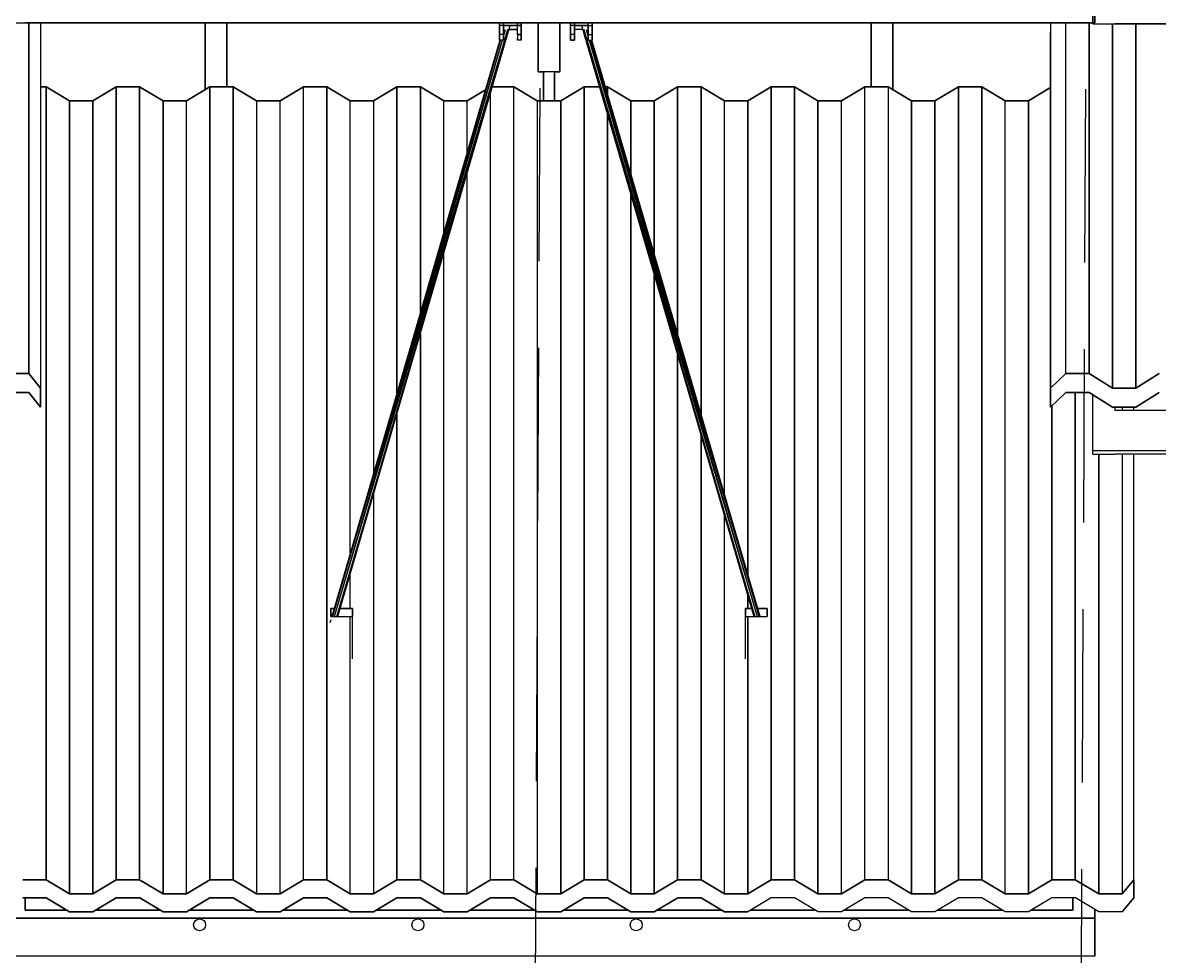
# Model space of a CAD drawing. Header units: millimetres. Extents: x -4997 to -4876, y -8737 to -8661.
# Drawn here: x -4942.055 to -4937.89, y -8704.888 to -8701.468 of the extents above; entities that cross this region are included whole.
import ezdxf

# ---------------------------------------------------------------- set-up
doc = ezdxf.new("R2010")
doc.units = ezdxf.units.MM
doc.header["$LTSCALE"] = 0.1
doc.linetypes.add('HIDDEN', pattern=[9.525, 6.35, -3.175])
for name, color, linetype in [('cobertura nova', 4, 'Continuous'), ('hachuras cobertura', 251, 'Continuous'), ('imagem', 7, 'Continuous'), ('layout cobertura', 251, 'Continuous'), ('visto', 9, 'Continuous')]:
    doc.layers.add(name, color=color, linetype=linetype)
picture_1 = doc.add_image_def('image1.jpg', size_in_pixel=(1920, 1080))

msp = doc.modelspace()

# ---------------------------------------------------------------- linework, layer by layer
at = {"layer": 'cobertura nova'}
for p, q in [((-4938.1262, -8701.3178), (-4938.1262, -8701.4678)), ((-4938.1262, -8701.4678), (-4938.1262, -8701.3178)), ((-4938.1328, -8701.4724), (-4938.1328, -8701.3224)), ((-4938.1328, -8701.3224), (-4938.1328, -8701.4724)), ((-4942.1262, -8701.4678), (-4942.0462, -8701.4678)), ((-4942.0462, -8701.4678), (-4938.2062, -8701.4679)), ((-4938.2062, -8701.4679), (-4942.0462, -8701.4678)), ((-4942.0462, -8701.4678), (-4938.2062, -8701.4678)), ((-4938.2062, -8701.4678), (-4942.0462, -8701.4678)), ((-4942.0327, -8701.4678), (-4942.0327, -8702.7531)), ((-4941.9892, -8701.4678), (-4940.3077, -8701.4678)), ((-4941.9892, -8701.4678), (-4940.3077, -8701.4678)), ((-4940.3077, -8701.4678), (-4941.9892, -8701.4678)), ((-4941.3862, -8701.4678), (-4941.9892, -8701.4678)), ((-4941.9892, -8701.4678), (-4941.9892, -8702.8069)), ((-4941.3862, -8701.7129), (-4941.3862, -8701.4678)), ((-4941.3862, -8701.4678), (-4941.3862, -8701.7129)), ((-4941.3062, -8701.4678), (-4941.3062, -8701.7027)), ((-4941.3062, -8701.7027), (-4941.3062, -8701.4678)), ((-4941.3062, -8701.7027), (-4941.3062, -8701.4678)), ((-4940.4799, -8701.4678), (-4941.3062, -8701.4678)), ((-4940.9039, -8703.6426), (-4940.268, -8701.478)), ((-4940.9, -8703.6426), (-4940.268, -8701.478)), ((-4940.3077, -8701.4779), (-4940.3077, -8701.4678)), ((-4940.3077, -8701.4678), (-4940.3077, -8701.4779)), ((-4940.3077, -8701.4678), (-4940.3077, -8701.4779)), ((-4940.2932, -8701.4779), (-4940.3077, -8701.4779)), ((-4940.3077, -8701.5112), (-4940.3077, -8701.4779)), ((-4940.3077, -8701.4779), (-4940.3077, -8701.5112)), ((-4940.2932, -8701.4779), (-4940.2932, -8701.4678)), ((-4940.2932, -8701.4678), (-4940.2932, -8701.4779)), ((-4940.2932, -8701.5112), (-4940.2932, -8701.4779)), ((-4940.2932, -8701.4779), (-4940.2932, -8701.5112)), ((-4940.2421, -8701.478), (-4940.2932, -8701.478)), ((-4940.2932, -8701.478), (-4940.2421, -8701.478)), ((-4940.2421, -8701.4779), (-4940.2421, -8701.4678)), ((-4940.2421, -8701.4678), (-4940.2421, -8701.4779)), ((-4940.2421, -8701.4678), (-4940.2421, -8701.4779)), ((-4940.2277, -8701.4779), (-4940.2421, -8701.4779)), ((-4940.2421, -8701.5112), (-4940.2421, -8701.4779)), ((-4940.2421, -8701.4779), (-4940.2277, -8701.4779)), ((-4940.2277, -8701.4678), (-4940.2277, -8701.4779)), ((-4940.2277, -8701.4779), (-4940.2277, -8701.4678)), ((-4940.2277, -8701.4678), (-4940.0477, -8701.4678)), ((-4940.2277, -8701.4678), (-4940.0477, -8701.4678)), ((-4940.0477, -8701.4678), (-4940.2277, -8701.4678)), ((-4940.2277, -8701.4779), (-4940.2277, -8701.4779)), ((-4940.2277, -8701.4779), (-4940.2277, -8701.5112)), ((-4940.2277, -8701.5112), (-4940.2277, -8701.4779)), ((-4940.1662, -8701.6478), (-4940.1662, -8701.4678)), ((-4940.1662, -8701.6478), (-4940.1662, -8701.4678)), ((-4940.1662, -8701.4678), (-4940.1662, -8701.6478)), ((-4940.0862, -8701.4678), (-4940.0862, -8701.6478)), ((-4940.0862, -8701.4678), (-4940.0862, -8701.6478)), ((-4940.0862, -8701.6478), (-4940.0862, -8701.4678)), ((-4940.0477, -8701.4678), (-4940.0477, -8701.4779)), ((-4940.0477, -8701.4779), (-4940.0477, -8701.4678)), ((-4940.0477, -8701.4779), (-4940.0477, -8701.5112)), ((-4940.0332, -8701.4779), (-4940.0477, -8701.4779)), ((-4940.0477, -8701.5112), (-4940.0477, -8701.4779)), ((-4940.0333, -8701.4779), (-4940.0333, -8701.4678)), ((-4940.0332, -8701.5112), (-4940.0333, -8701.4779)), ((-4940.0332, -8701.4678), (-4940.0332, -8701.4779)), ((-4940.0332, -8701.4779), (-4940.0332, -8701.5112)), ((-4939.9821, -8701.478), (-4940.0332, -8701.478)), ((-4940.0332, -8701.478), (-4939.9821, -8701.478)), ((-4940.0074, -8701.478), (-4939.3754, -8703.6426)), ((-4940.0073, -8701.478), (-4939.3715, -8703.6426)), ((-4939.9821, -8701.4779), (-4939.9821, -8701.4678)), ((-4939.9821, -8701.4678), (-4939.9821, -8701.4779)), ((-4939.9821, -8701.4779), (-4939.9677, -8701.4779)), ((-4939.9821, -8701.5112), (-4939.9821, -8701.4779)), ((-4939.9821, -8701.4779), (-4939.9821, -8701.5112)), ((-4939.9677, -8701.4678), (-4939.9677, -8701.503)), ((-4939.9677, -8701.4779), (-4939.9677, -8701.4678)), ((-4939.9677, -8701.4678), (-4939.9677, -8701.4779)), ((-4939.9677, -8701.4678), (-4938.288, -8701.4678)), ((-4939.9677, -8701.4678), (-4938.288, -8701.4679)), ((-4938.288, -8701.4679), (-4939.9677, -8701.4678)), ((-4939.9677, -8701.5112), (-4939.9677, -8701.4779)), ((-4939.9677, -8701.4779), (-4939.9677, -8701.5112)), ((-4938.9462, -8701.7028), (-4938.9462, -8701.4678)), ((-4938.9462, -8701.4678), (-4938.9462, -8701.7028)), ((-4938.8662, -8701.4678), (-4938.8662, -8701.7129)), ((-4938.8662, -8701.7129), (-4938.8662, -8701.4678)), ((-4938.8662, -8701.7129), (-4938.8662, -8701.4678)), ((-4938.288, -8701.4678), (-4938.2881, -8701.5032)), ((-4938.288, -8701.4678), (-4938.288, -8702.8069)), ((-4938.1262, -8701.4678), (-4938.2062, -8701.4678)), ((-4938.2062, -8701.4679), (-4938.1262, -8701.4679)), ((-4938.1328, -8701.4679), (-4938.2062, -8701.4679)), ((-4938.1328, -8701.4724), (-4938.1328, -8701.4678)), ((-4938.1328, -8701.4678), (-4938.1328, -8701.4724)), ((-4938.1328, -8701.4678), (-4938.1328, -8701.4724)), ((-4938.1328, -8701.4724), (-4938.1328, -8701.4678)), ((-4938.1328, -8701.4724), (-4938.0528, -8701.4724)), ((-4938.0528, -8701.4724), (-4934.2128, -8701.4725)), ((-4934.2128, -8701.4725), (-4938.0528, -8701.4724)), ((-4938.0528, -8701.4724), (-4934.2128, -8701.4725)), ((-4934.2128, -8701.4725), (-4938.0528, -8701.4724)), ((-4940.912, -8703.6426), (-4940.277, -8701.4925)), ((-4940.2768, -8701.4925), (-4940.9039, -8703.6426)), ((-4940.2932, -8701.5112), (-4940.3077, -8701.5112)), ((-4940.3077, -8701.5112), (-4940.3077, -8701.5313)), ((-4940.3077, -8701.5313), (-4940.3077, -8701.5112)), ((-4940.2932, -8701.5197), (-4940.2853, -8701.4925)), ((-4940.2932, -8701.5187), (-4940.2855, -8701.4925)), ((-4940.2928, -8701.4925), (-4940.2932, -8701.4941)), ((-4940.2927, -8701.4925), (-4940.2932, -8701.4943)), ((-4940.2932, -8701.5313), (-4940.2932, -8701.5112)), ((-4940.2932, -8701.5112), (-4940.2932, -8701.5313)), ((-4940.2932, -8701.5245), (-4940.2932, -8701.5313)), ((-4940.2722, -8701.4925), (-4940.2421, -8701.4925)), ((-4940.2421, -8701.4925), (-4940.2722, -8701.4925)), ((-4940.2277, -8701.5112), (-4940.2421, -8701.5112)), ((-4940.2421, -8701.5112), (-4940.2421, -8701.5313)), ((-4940.2421, -8701.5112), (-4940.2277, -8701.5112)), ((-4940.2421, -8701.5313), (-4940.2421, -8701.5245)), ((-4940.2277, -8701.5112), (-4940.2277, -8701.5313)), ((-4940.2277, -8701.5313), (-4940.2277, -8701.5112)), ((-4940.2277, -8701.5245), (-4940.2277, -8701.5313)), ((-4940.0477, -8701.5112), (-4940.0477, -8701.5313)), ((-4940.0332, -8701.5112), (-4940.0477, -8701.5112)), ((-4940.0477, -8701.5313), (-4940.0477, -8701.5112)), ((-4940.0032, -8701.4925), (-4940.0332, -8701.4925)), ((-4940.0332, -8701.5313), (-4940.0332, -8701.5112)), ((-4940.0332, -8701.5112), (-4940.0332, -8701.5313)), ((-4940.0332, -8701.5245), (-4940.0332, -8701.5112)), ((-4940.0332, -8701.5245), (-4940.0332, -8701.5245)), ((-4940.0332, -8701.5313), (-4940.0332, -8701.5245)), ((-4939.3715, -8703.6426), (-4939.9985, -8701.4925)), ((-4939.9983, -8701.4925), (-4939.3633, -8703.6426)), ((-4939.99, -8701.4925), (-4939.9821, -8701.5197)), ((-4939.9898, -8701.4925), (-4939.9821, -8701.5187)), ((-4939.9821, -8701.4941), (-4939.9826, -8701.4925)), ((-4939.9821, -8701.4943), (-4939.9826, -8701.4925)), ((-4939.9821, -8701.5112), (-4939.9677, -8701.5112)), ((-4939.9821, -8701.5313), (-4939.9821, -8701.5112)), ((-4939.9821, -8701.5112), (-4939.9821, -8701.5313)), ((-4939.9677, -8701.503), (-4939.9677, -8701.5245)), ((-4939.9677, -8701.5313), (-4939.9677, -8701.5112)), ((-4939.9677, -8701.5112), (-4939.9677, -8701.5313)), ((-4939.9677, -8701.5245), (-4939.9677, -8701.5313)), ((-4938.2881, -8701.5032), (-4938.2881, -8702.8759)), ((-4938.2881, -8702.8753), (-4938.2881, -8701.5032)), ((-4940.306, -8701.5313), (-4940.9225, -8703.6426)), ((-4940.3041, -8701.5313), (-4940.9225, -8703.6426)), ((-4940.9198, -8703.6426), (-4940.297, -8701.5313)), ((-4940.304, -8701.5313), (-4940.9198, -8703.6426)), ((-4940.9121, -8703.6426), (-4940.2966, -8701.5313)), ((-4940.2932, -8701.5313), (-4940.3077, -8701.5313)), ((-4940.2277, -8701.5313), (-4940.2421, -8701.5313)), ((-4940.0332, -8701.5313), (-4940.0477, -8701.5313)), ((-4940.0477, -8701.5313), (-4940.0477, -8701.5313)), ((-4940.0477, -8701.5313), (-4940.0332, -8701.5313)), ((-4940.0332, -8701.5313), (-4940.0332, -8701.5313)), ((-4939.9821, -8701.5313), (-4939.9677, -8701.5313)), ((-4939.9787, -8701.5313), (-4939.3633, -8703.6426)), ((-4939.9784, -8701.5313), (-4939.3556, -8703.6426)), ((-4939.3556, -8703.6426), (-4939.9713, -8701.5313)), ((-4939.3529, -8703.6426), (-4939.9712, -8701.5313)), ((-4939.3529, -8703.6426), (-4939.9694, -8701.5313)), ((-4940.0862, -8701.6478), (-4940.1662, -8701.6478)), ((-4940.1662, -8701.6478), (-4940.1459, -8701.6478)), ((-4940.1459, -8701.7537), (-4940.1459, -8701.6478)), ((-4940.1459, -8701.6478), (-4940.1459, -8701.7537)), ((-4940.1459, -8701.6478), (-4940.1459, -8701.7537)), ((-4940.1064, -8701.6478), (-4940.1064, -8701.7537)), ((-4940.1064, -8701.6478), (-4940.0862, -8701.6478)), ((-4940.1064, -8701.7537), (-4940.1064, -8701.6478)), ((-4941.9892, -8701.7027), (-4941.969, -8701.7027)), ((-4941.969, -8701.7027), (-4941.9892, -8701.7027)), ((-4941.969, -8701.7027), (-4941.969, -8701.7027)), ((-4941.969, -8701.7027), (-4941.8833, -8701.7537)), ((-4941.8833, -8701.7537), (-4941.969, -8701.7027)), ((-4941.7976, -8701.7537), (-4941.7119, -8701.7027)), ((-4941.7119, -8701.7027), (-4941.7976, -8701.7537)), ((-4941.7119, -8701.7027), (-4941.7119, -8701.7027)), ((-4941.7119, -8701.7027), (-4941.6262, -8701.7027)), ((-4941.6262, -8701.7027), (-4941.7119, -8701.7027)), ((-4941.6262, -8701.7027), (-4941.6262, -8701.7027)), ((-4941.6262, -8701.7027), (-4941.5405, -8701.7537)), ((-4941.5405, -8701.7537), (-4941.6262, -8701.7027)), ((-4941.4548, -8701.7537), (-4941.369, -8701.7027)), ((-4941.369, -8701.7027), (-4941.4548, -8701.7537)), ((-4941.369, -8701.7027), (-4941.369, -8701.7027)), ((-4941.369, -8701.7027), (-4941.2833, -8701.7027)), ((-4941.2833, -8701.7027), (-4941.369, -8701.7027)), ((-4941.2833, -8701.7027), (-4941.2833, -8701.7027)), ((-4941.2833, -8701.7027), (-4941.1976, -8701.7537)), ((-4941.1976, -8701.7537), (-4941.2833, -8701.7027)), ((-4941.1119, -8701.7537), (-4941.0262, -8701.7027)), ((-4941.0262, -8701.7027), (-4941.1119, -8701.7537)), ((-4941.0262, -8701.7027), (-4940.9405, -8701.7027)), ((-4940.9405, -8701.7027), (-4941.0262, -8701.7027)), ((-4940.9405, -8701.7027), (-4940.9405, -8701.7027)), ((-4940.9405, -8701.7027), (-4940.8548, -8701.7537)), ((-4940.8548, -8701.7537), (-4940.9405, -8701.7027)), ((-4940.769, -8701.7537), (-4940.6833, -8701.7027)), ((-4940.6833, -8701.7027), (-4940.769, -8701.7537)), ((-4940.6833, -8701.7027), (-4940.6833, -8701.7027)), ((-4940.6833, -8701.7027), (-4940.5976, -8701.7027)), ((-4940.5976, -8701.7027), (-4940.6833, -8701.7027)), ((-4940.5976, -8701.7027), (-4940.5976, -8701.7027)), ((-4940.5976, -8701.7027), (-4940.5119, -8701.7537)), ((-4940.5119, -8701.7537), (-4940.5976, -8701.7027)), ((-4940.4262, -8701.7537), (-4940.3593, -8701.714)), ((-4940.3593, -8701.714), (-4940.4262, -8701.7537)), ((-4940.3336, -8701.7027), (-4940.2548, -8701.7027)), ((-4940.2548, -8701.7028), (-4940.3336, -8701.7028)), ((-4940.2548, -8701.7027), (-4940.169, -8701.7537)), ((-4940.169, -8701.7537), (-4940.2548, -8701.7028)), ((-4940.0833, -8701.7537), (-4939.9976, -8701.7027)), ((-4939.9976, -8701.7028), (-4940.0833, -8701.7537)), ((-4939.9976, -8701.7027), (-4939.9976, -8701.7028)), ((-4939.9976, -8701.7027), (-4939.9418, -8701.7027)), ((-4939.9418, -8701.7028), (-4939.9976, -8701.7028)), ((-4939.9193, -8701.7027), (-4939.9119, -8701.7027)), ((-4939.9119, -8701.7028), (-4939.9193, -8701.7028)), ((-4939.9119, -8701.7028), (-4939.9119, -8701.7027)), ((-4939.9119, -8701.7027), (-4939.8262, -8701.7537)), ((-4939.9119, -8701.728), (-4939.9119, -8701.7028)), ((-4939.9119, -8701.7028), (-4939.9119, -8701.728)), ((-4939.8262, -8701.7537), (-4939.9119, -8701.7028)), ((-4939.7405, -8701.7537), (-4939.6548, -8701.7027)), ((-4939.6548, -8701.7028), (-4939.7405, -8701.7537)), ((-4939.6548, -8701.7027), (-4939.6548, -8701.7028)), ((-4939.6548, -8701.7027), (-4939.569, -8701.7027)), ((-4939.569, -8701.7028), (-4939.6548, -8701.7028)), ((-4939.569, -8701.7027), (-4939.569, -8701.7028)), ((-4939.569, -8701.7027), (-4939.4833, -8701.7537)), ((-4939.4833, -8701.7537), (-4939.569, -8701.7028)), ((-4939.3976, -8701.7537), (-4939.3119, -8701.7028)), ((-4939.3119, -8701.7028), (-4939.3976, -8701.7537)), ((-4939.3119, -8701.7028), (-4939.3119, -8701.7028)), ((-4939.3119, -8701.7028), (-4939.2262, -8701.7028)), ((-4939.2262, -8701.7028), (-4939.3119, -8701.7028)), ((-4939.2262, -8701.7028), (-4939.2262, -8701.7028)), ((-4939.2262, -8701.7028), (-4939.1405, -8701.7537)), ((-4939.1405, -8701.7537), (-4939.2262, -8701.7028)), ((-4939.0548, -8701.7537), (-4938.969, -8701.7028)), ((-4938.969, -8701.7028), (-4939.0548, -8701.7537)), ((-4938.969, -8701.7028), (-4938.8833, -8701.7028)), ((-4938.8833, -8701.7028), (-4938.969, -8701.7028)), ((-4938.8833, -8701.7028), (-4938.7976, -8701.7537)), ((-4938.7976, -8701.7537), (-4938.8833, -8701.7028)), ((-4938.7119, -8701.7537), (-4938.6262, -8701.7028)), ((-4938.6262, -8701.7028), (-4938.7119, -8701.7537)), ((-4938.6262, -8701.7028), (-4938.6262, -8701.7028)), ((-4938.6262, -8701.7028), (-4938.5405, -8701.7028)), ((-4938.5405, -8701.7028), (-4938.6262, -8701.7028)), ((-4938.5405, -8701.7028), (-4938.5405, -8701.7028)), ((-4938.5405, -8701.7028), (-4938.4548, -8701.7537)), ((-4938.4548, -8701.7537), (-4938.5405, -8701.7028)), ((-4938.2881, -8701.7056), (-4938.369, -8701.7537)), ((-4938.369, -8701.7537), (-4938.2881, -8701.7056)), ((-4941.8833, -8701.7537), (-4941.8833, -8701.7537)), ((-4941.8833, -8701.7537), (-4941.7976, -8701.7537)), ((-4941.7976, -8701.7537), (-4941.8833, -8701.7537)), ((-4941.7976, -8701.7537), (-4941.7976, -8701.7537)), ((-4941.5405, -8701.7537), (-4941.5405, -8701.7537)), ((-4941.5405, -8701.7537), (-4941.4548, -8701.7537)), ((-4941.4548, -8701.7537), (-4941.5405, -8701.7537)), ((-4941.1976, -8701.7537), (-4941.1976, -8701.7537)), ((-4941.1976, -8701.7537), (-4941.1119, -8701.7537)), ((-4941.1119, -8701.7537), (-4941.1976, -8701.7537)), ((-4940.8548, -8701.7537), (-4940.769, -8701.7537)), ((-4940.769, -8701.7537), (-4940.8548, -8701.7537)), ((-4940.5119, -8701.7537), (-4940.5119, -8701.7537)), ((-4940.5119, -8701.7537), (-4940.4262, -8701.7537)), ((-4940.4262, -8701.7537), (-4940.5119, -8701.7537)), ((-4940.169, -8701.7537), (-4940.0833, -8701.7537)), ((-4940.0833, -8701.7537), (-4940.169, -8701.7537)), ((-4940.0833, -8701.7537), (-4940.0833, -8701.7537)), ((-4939.8262, -8701.7537), (-4939.8262, -8701.7537)), ((-4939.8262, -8701.7537), (-4939.7405, -8701.7537)), ((-4939.7405, -8701.7537), (-4939.8262, -8701.7537)), ((-4939.7405, -8701.7537), (-4939.7405, -8701.7537)), ((-4939.4833, -8701.7537), (-4939.3976, -8701.7537)), ((-4939.3976, -8701.7537), (-4939.4833, -8701.7537)), ((-4939.3976, -8701.7537), (-4939.3976, -8701.7537)), ((-4939.1405, -8701.7537), (-4939.1405, -8701.7537)), ((-4939.1405, -8701.7537), (-4939.0548, -8701.7537)), ((-4939.0548, -8701.7537), (-4939.1405, -8701.7537)), ((-4938.7976, -8701.7537), (-4938.7976, -8701.7537)), ((-4938.7976, -8701.7537), (-4938.7119, -8701.7537)), ((-4938.7119, -8701.7537), (-4938.7976, -8701.7537)), ((-4938.7119, -8701.7537), (-4938.7119, -8701.7537)), ((-4938.4548, -8701.7537), (-4938.369, -8701.7537)), ((-4938.369, -8701.7537), (-4938.4548, -8701.7537)), ((-4942.1184, -8702.7531), (-4942.0327, -8702.7531)), ((-4942.0327, -8702.7531), (-4942.1184, -8702.7531)), ((-4942.0328, -8702.7531), (-4942.0328, -8702.7531)), ((-4942.0327, -8702.7531), (-4941.9892, -8702.8069)), ((-4941.9892, -8702.8069), (-4942.0327, -8702.7531)), ((-4938.288, -8702.8069), (-4938.2327, -8702.7531)), ((-4938.2327, -8702.7531), (-4938.147, -8702.7531)), ((-4938.147, -8702.7531), (-4938.2327, -8702.7531)), ((-4938.1471, -8702.7531), (-4938.1471, -8702.7531)), ((-4938.1471, -8702.7531), (-4938.1471, -8702.7531)), ((-4938.147, -8702.7531), (-4938.0613, -8702.8069)), ((-4938.0613, -8702.8069), (-4938.147, -8702.7531)), ((-4937.9755, -8702.8069), (-4937.8898, -8702.7531)), ((-4937.8898, -8702.7531), (-4937.9755, -8702.8069)), ((-4941.9893, -8702.8068), (-4941.9893, -8702.8068)), ((-4941.9892, -8702.8069), (-4941.9893, -8702.8759)), ((-4941.9893, -8702.8759), (-4941.9892, -8702.8069)), ((-4938.2881, -8702.8759), (-4938.288, -8702.8069)), ((-4938.288, -8702.8069), (-4938.2881, -8702.8759)), ((-4938.0613, -8702.8069), (-4937.9755, -8702.8069)), ((-4937.9755, -8702.8069), (-4938.0613, -8702.8069)), ((-4937.9757, -8702.8069), (-4937.9757, -8702.8069)), ((-4937.9757, -8702.8069), (-4937.9757, -8702.8069)), ((-4942.0328, -8702.8221), (-4942.1185, -8702.8221)), ((-4942.1185, -8702.8221), (-4942.0328, -8702.8221)), ((-4941.9893, -8702.8759), (-4942.0328, -8702.8221)), ((-4942.0328, -8702.8221), (-4941.9893, -8702.8759)), ((-4938.2328, -8702.8221), (-4938.2881, -8702.8759)), ((-4938.1471, -8702.8221), (-4938.2328, -8702.8221)), ((-4938.2328, -8702.8221), (-4938.1471, -8702.8221)), ((-4938.0614, -8702.8759), (-4938.1471, -8702.8221)), ((-4938.1471, -8702.8221), (-4938.0614, -8702.8759)), ((-4938.1328, -8703.0347), (-4938.1328, -8702.831)), ((-4937.8899, -8702.8221), (-4937.9757, -8702.8759)), ((-4937.9757, -8702.8759), (-4937.8899, -8702.8221)), ((-4938.2881, -8702.8759), (-4938.2881, -8702.8759)), ((-4937.9757, -8702.8759), (-4938.0614, -8702.8759)), ((-4938.0614, -8702.8759), (-4937.9757, -8702.8759)), ((-4938.0614, -8702.8759), (-4938.0614, -8702.8759)), ((-4938.0528, -8702.8759), (-4938.0528, -8702.8869)), ((-4938.0528, -8702.8869), (-4934.2128, -8702.8869)), ((-4938.0262, -8702.8759), (-4938.0262, -8702.8869)), ((-4937.9827, -8702.8869), (-4937.9827, -8702.8759)), ((-4937.9826, -8702.8869), (-4937.9826, -8702.8759)), ((-4938.1328, -8703.0483), (-4938.1328, -8703.0347)), ((-4938.1328, -8703.0347), (-4938.0528, -8703.0347)), ((-4938.1328, -8703.0483), (-4938.0528, -8703.0483)), ((-4938.0528, -8703.0347), (-4934.2128, -8703.0348)), ((-4934.2128, -8703.0484), (-4938.0528, -8703.0483)), ((-4937.9827, -8704.6085), (-4937.9827, -8703.0483)), ((-4937.9826, -8704.6738), (-4937.9826, -8703.0483)), ((-4940.8548, -8703.6138), (-4940.8548, -8703.4876)), ((-4939.3976, -8703.6138), (-4939.3976, -8703.5664)), ((-4939.3976, -8703.5664), (-4939.3976, -8703.6138)), ((-4940.9262, -8703.6426), (-4940.9262, -8703.6138)), ((-4940.9262, -8703.6138), (-4940.9141, -8703.6138)), ((-4940.9141, -8703.6138), (-4940.9262, -8703.6138)), ((-4940.9262, -8703.6138), (-4940.9262, -8703.6426)), ((-4940.9262, -8703.6426), (-4940.8462, -8703.6426)), ((-4940.8916, -8703.6138), (-4940.8462, -8703.6138)), ((-4940.8462, -8703.6138), (-4940.8916, -8703.6138)), ((-4940.8462, -8703.6426), (-4940.8462, -8703.6138)), ((-4940.8462, -8703.6138), (-4940.8462, -8703.6426)), ((-4940.8462, -8703.7986), (-4940.8462, -8703.6426)), ((-4939.4062, -8703.6426), (-4939.4062, -8703.6138)), ((-4939.4062, -8703.6138), (-4939.3838, -8703.6138)), ((-4939.3838, -8703.6138), (-4939.4062, -8703.6138)), ((-4939.4062, -8703.7699), (-4939.4062, -8703.6138)), ((-4939.4062, -8703.6138), (-4939.4062, -8703.6426)), ((-4939.4062, -8703.7986), (-4939.4062, -8703.6426)), ((-4939.4062, -8703.6426), (-4939.3262, -8703.6426)), ((-4939.3613, -8703.6138), (-4939.3262, -8703.6138)), ((-4939.3262, -8703.6138), (-4939.3613, -8703.6138)), ((-4939.3262, -8703.6138), (-4939.3262, -8703.6426)), ((-4939.3262, -8703.6138), (-4939.3262, -8703.6138)), ((-4939.3262, -8703.6426), (-4939.3262, -8703.6138)), ((-4940.9262, -8703.6552), (-4940.9293, -8703.6659)), ((-4940.9262, -8703.6552), (-4940.9293, -8703.6659)), ((-4941.9691, -8704.6084), (-4942.0548, -8704.6084)), ((-4942.0548, -8704.6084), (-4941.9691, -8704.6084)), ((-4942.0547, -8704.6084), (-4942.0547, -8704.6084)), ((-4941.8833, -8704.6594), (-4941.9691, -8704.6084)), ((-4941.9691, -8704.6084), (-4941.8833, -8704.6594)), ((-4941.9689, -8704.6085), (-4941.9689, -8704.6085)), ((-4941.9689, -8704.6085), (-4941.9689, -8704.6085)), ((-4941.7119, -8704.6084), (-4941.7976, -8704.6594)), ((-4941.7976, -8704.6594), (-4941.7119, -8704.6084)), ((-4941.6262, -8704.6084), (-4941.7119, -8704.6084)), ((-4941.7119, -8704.6084), (-4941.6262, -8704.6084)), ((-4941.7118, -8704.6084), (-4941.7118, -8704.6084)), ((-4941.7118, -8704.6084), (-4941.7118, -8704.6084)), ((-4941.5405, -8704.6594), (-4941.6262, -8704.6084)), ((-4941.6262, -8704.6084), (-4941.5405, -8704.6594)), ((-4941.6261, -8704.6085), (-4941.6261, -8704.6085)), ((-4941.6261, -8704.6085), (-4941.6261, -8704.6085)), ((-4941.3691, -8704.6084), (-4941.4548, -8704.6594)), ((-4941.4548, -8704.6594), (-4941.3691, -8704.6084)), ((-4941.2833, -8704.6084), (-4941.3691, -8704.6084)), ((-4941.3691, -8704.6084), (-4941.2833, -8704.6084)), ((-4941.3689, -8704.6084), (-4941.3689, -8704.6084)), ((-4941.3689, -8704.6084), (-4941.3689, -8704.6084)), ((-4941.1976, -8704.6594), (-4941.2833, -8704.6084)), ((-4941.2833, -8704.6084), (-4941.1976, -8704.6594)), ((-4941.2832, -8704.6085), (-4941.2832, -8704.6085)), ((-4941.0262, -8704.6084), (-4941.1119, -8704.6594)), ((-4941.1119, -8704.6594), (-4941.0262, -8704.6084)), ((-4940.9405, -8704.6084), (-4941.0262, -8704.6084)), ((-4941.0262, -8704.6084), (-4940.9405, -8704.6084)), ((-4941.0261, -8704.6084), (-4941.0261, -8704.6084)), ((-4941.0261, -8704.6084), (-4941.0261, -8704.6084)), ((-4940.8548, -8704.6594), (-4940.9405, -8704.6084)), ((-4940.9405, -8704.6084), (-4940.8548, -8704.6594)), ((-4940.9404, -8704.6085), (-4940.9404, -8704.6085)), ((-4940.9404, -8704.6085), (-4940.9404, -8704.6085)), ((-4940.6833, -8704.6084), (-4940.7691, -8704.6594)), ((-4940.7691, -8704.6594), (-4940.6833, -8704.6084)), ((-4940.5976, -8704.6084), (-4940.6833, -8704.6084)), ((-4940.6833, -8704.6084), (-4940.5976, -8704.6084)), ((-4940.6832, -8704.6084), (-4940.6832, -8704.6084)), ((-4940.6832, -8704.6084), (-4940.6832, -8704.6084)), ((-4940.5119, -8704.6594), (-4940.5976, -8704.6084)), ((-4940.5976, -8704.6084), (-4940.5119, -8704.6594)), ((-4940.5975, -8704.6085), (-4940.5975, -8704.6085)), ((-4940.5975, -8704.6085), (-4940.5975, -8704.6085)), ((-4940.3405, -8704.6084), (-4940.4262, -8704.6594)), ((-4940.4262, -8704.6594), (-4940.3405, -8704.6085)), ((-4940.2548, -8704.6084), (-4940.3405, -8704.6084)), ((-4940.3405, -8704.6085), (-4940.2548, -8704.6085)), ((-4940.3404, -8704.6084), (-4940.3404, -8704.6085)), ((-4940.3404, -8704.6085), (-4940.3404, -8704.6084)), ((-4940.1691, -8704.6594), (-4940.2548, -8704.6084)), ((-4940.2548, -8704.6085), (-4940.1691, -8704.6594)), ((-4940.2546, -8704.6085), (-4940.2546, -8704.6085)), ((-4940.2546, -8704.6085), (-4940.2546, -8704.6085)), ((-4939.9976, -8704.6084), (-4940.0833, -8704.6594)), ((-4940.0833, -8704.6594), (-4939.9976, -8704.6085)), ((-4939.9119, -8704.6084), (-4939.9976, -8704.6084)), ((-4939.9976, -8704.6085), (-4939.9119, -8704.6085)), ((-4939.9975, -8704.6084), (-4939.9975, -8704.6085)), ((-4939.9975, -8704.6085), (-4939.9975, -8704.6084)), ((-4939.8262, -8704.6594), (-4939.9119, -8704.6084)), ((-4939.9119, -8704.6085), (-4939.8262, -8704.6594)), ((-4939.9118, -8704.6085), (-4939.9118, -8704.6085)), ((-4939.9118, -8704.6085), (-4939.9118, -8704.6085)), ((-4939.6548, -8704.6084), (-4939.7405, -8704.6594)), ((-4939.7405, -8704.6594), (-4939.6548, -8704.6085)), ((-4939.5691, -8704.6084), (-4939.6548, -8704.6084)), ((-4939.6548, -8704.6085), (-4939.5691, -8704.6085)), ((-4939.6546, -8704.6084), (-4939.6546, -8704.6085)), ((-4939.4833, -8704.6594), (-4939.5691, -8704.6084)), ((-4939.5691, -8704.6085), (-4939.4833, -8704.6594)), ((-4939.5689, -8704.6085), (-4939.5689, -8704.6085)), ((-4939.3119, -8704.6084), (-4939.3976, -8704.6594)), ((-4939.3976, -8704.6594), (-4939.3119, -8704.6085)), ((-4939.2262, -8704.6084), (-4939.3119, -8704.6084)), ((-4939.3119, -8704.6085), (-4939.2262, -8704.6085)), ((-4939.3118, -8704.6084), (-4939.3118, -8704.6085)), ((-4939.3118, -8704.6085), (-4939.3118, -8704.6084)), ((-4939.1405, -8704.6594), (-4939.2262, -8704.6084)), ((-4939.2262, -8704.6085), (-4939.1405, -8704.6594)), ((-4939.2261, -8704.6085), (-4939.2261, -8704.6085)), ((-4939.2261, -8704.6085), (-4939.2261, -8704.6085)), ((-4938.9691, -8704.6084), (-4939.0548, -8704.6594)), ((-4939.0548, -8704.6594), (-4938.9691, -8704.6085)), ((-4938.8833, -8704.6084), (-4938.9691, -8704.6084)), ((-4938.9691, -8704.6085), (-4938.8833, -8704.6085)), ((-4938.9689, -8704.6084), (-4938.9689, -8704.6085)), ((-4938.9689, -8704.6085), (-4938.9689, -8704.6084)), ((-4938.7976, -8704.6594), (-4938.8833, -8704.6084)), ((-4938.8833, -8704.6085), (-4938.7976, -8704.6594)), ((-4938.8832, -8704.6085), (-4938.8832, -8704.6085)), ((-4938.8832, -8704.6085), (-4938.8832, -8704.6085)), ((-4938.6262, -8704.6085), (-4938.7119, -8704.6594)), ((-4938.7119, -8704.6594), (-4938.6262, -8704.6085)), ((-4938.5405, -8704.6085), (-4938.6262, -8704.6085)), ((-4938.6262, -8704.6085), (-4938.5405, -8704.6085)), ((-4938.6261, -8704.6085), (-4938.6261, -8704.6085)), ((-4938.6261, -8704.6085), (-4938.6261, -8704.6085)), ((-4938.4548, -8704.6594), (-4938.5405, -8704.6085)), ((-4938.5405, -8704.6085), (-4938.4548, -8704.6594)), ((-4938.5404, -8704.6085), (-4938.5404, -8704.6085)), ((-4938.5404, -8704.6085), (-4938.5404, -8704.6085)), ((-4938.3691, -8704.6594), (-4938.2833, -8704.6085)), ((-4938.2833, -8704.6085), (-4938.3691, -8704.6594)), ((-4938.2833, -8704.6085), (-4938.1976, -8704.6085)), ((-4938.1976, -8704.6085), (-4938.2833, -8704.6085)), ((-4938.2832, -8704.6085), (-4938.2832, -8704.6085)), ((-4938.2832, -8704.6085), (-4938.2832, -8704.6085)), ((-4938.1976, -8704.6085), (-4938.1119, -8704.6594)), ((-4938.1119, -8704.6594), (-4938.1976, -8704.6085)), ((-4938.1975, -8704.6086), (-4938.1975, -8704.6085)), ((-4938.1975, -8704.6085), (-4938.1975, -8704.6086)), ((-4937.9827, -8704.6085), (-4938.0262, -8704.6594)), ((-4938.0262, -8704.6594), (-4937.9827, -8704.6085)), ((-4937.9826, -8704.6738), (-4937.9827, -8704.6085)), ((-4937.9827, -8704.6085), (-4937.9826, -8704.6738)), ((-4942.0547, -8704.6737), (-4941.9689, -8704.6737)), ((-4941.9689, -8704.6737), (-4942.0547, -8704.6737)), ((-4942.0462, -8704.7192), (-4942.0462, -8704.6737)), ((-4942.0462, -8704.6737), (-4942.0462, -8704.7192)), ((-4942.0462, -8704.6737), (-4942.0462, -8704.7192)), ((-4942.0462, -8704.7192), (-4942.0462, -8704.6737)), ((-4941.9689, -8704.6737), (-4941.8832, -8704.7247)), ((-4941.8832, -8704.7247), (-4941.9689, -8704.6737)), ((-4941.7976, -8704.6594), (-4941.8833, -8704.6594)), ((-4941.8833, -8704.6594), (-4941.7976, -8704.6594)), ((-4941.8832, -8704.6594), (-4941.8832, -8704.6594)), ((-4941.8832, -8704.6594), (-4941.8832, -8704.6594)), ((-4941.7975, -8704.6593), (-4941.7975, -8704.6593)), ((-4941.7975, -8704.6593), (-4941.7975, -8704.6593)), ((-4941.7975, -8704.7247), (-4941.7118, -8704.6737)), ((-4941.7118, -8704.6737), (-4941.7975, -8704.7247)), ((-4941.7118, -8704.6737), (-4941.6261, -8704.6737)), ((-4941.6261, -8704.6737), (-4941.7118, -8704.6737)), ((-4941.6261, -8704.6737), (-4941.5404, -8704.7247)), ((-4941.5404, -8704.7247), (-4941.6261, -8704.6737)), ((-4941.4548, -8704.6594), (-4941.5405, -8704.6594)), ((-4941.5405, -8704.6594), (-4941.4548, -8704.6594)), ((-4941.5404, -8704.6594), (-4941.5404, -8704.6594)), ((-4941.5404, -8704.6594), (-4941.5404, -8704.6594)), ((-4941.4547, -8704.6593), (-4941.4547, -8704.6593)), ((-4941.4547, -8704.7247), (-4941.3689, -8704.6737)), ((-4941.3689, -8704.6738), (-4941.4547, -8704.7247)), ((-4941.3689, -8704.6737), (-4941.2832, -8704.6737)), ((-4941.2832, -8704.6738), (-4941.3689, -8704.6738)), ((-4941.2832, -8704.6737), (-4941.1975, -8704.7247)), ((-4941.1975, -8704.7247), (-4941.2832, -8704.6738)), ((-4941.1119, -8704.6594), (-4941.1976, -8704.6594)), ((-4941.1976, -8704.6594), (-4941.1119, -8704.6594)), ((-4941.1975, -8704.6594), (-4941.1975, -8704.6594)), ((-4941.1975, -8704.6594), (-4941.1975, -8704.6594)), ((-4941.1118, -8704.6593), (-4941.1118, -8704.6593)), ((-4941.1118, -8704.6593), (-4941.1118, -8704.6593)), ((-4941.1118, -8704.7247), (-4941.0261, -8704.6737)), ((-4941.0261, -8704.6738), (-4941.1118, -8704.7247)), ((-4941.0261, -8704.6737), (-4940.9404, -8704.6737)), ((-4940.9404, -8704.6738), (-4941.0261, -8704.6738)), ((-4940.9404, -8704.6737), (-4940.8547, -8704.7247)), ((-4940.8547, -8704.7247), (-4940.9404, -8704.6738)), ((-4940.7691, -8704.6594), (-4940.8548, -8704.6594)), ((-4940.8548, -8704.6594), (-4940.7691, -8704.6594)), ((-4940.8547, -8704.6594), (-4940.8547, -8704.6594)), ((-4940.7689, -8704.6593), (-4940.7689, -8704.6593)), ((-4940.7689, -8704.6593), (-4940.7689, -8704.6593)), ((-4940.7689, -8704.7247), (-4940.6832, -8704.6738)), ((-4940.6832, -8704.6738), (-4940.7689, -8704.7247)), ((-4940.6832, -8704.6738), (-4940.5975, -8704.6738)), ((-4940.5975, -8704.6738), (-4940.6832, -8704.6738)), ((-4940.5975, -8704.6738), (-4940.5118, -8704.7247)), ((-4940.5118, -8704.7247), (-4940.5975, -8704.6738)), ((-4940.4262, -8704.6594), (-4940.5119, -8704.6594)), ((-4940.5119, -8704.6594), (-4940.4262, -8704.6594)), ((-4940.5118, -8704.6594), (-4940.5118, -8704.6594)), ((-4940.5118, -8704.6594), (-4940.5118, -8704.6594)), ((-4940.4261, -8704.6593), (-4940.4261, -8704.6593)), ((-4940.4261, -8704.6593), (-4940.4261, -8704.6593)), ((-4940.4261, -8704.7247), (-4940.3404, -8704.6738)), ((-4940.3404, -8704.6738), (-4940.4261, -8704.7247)), ((-4940.3404, -8704.6738), (-4940.2546, -8704.6738)), ((-4940.2546, -8704.6738), (-4940.3404, -8704.6738)), ((-4940.2546, -8704.6738), (-4940.1689, -8704.7247)), ((-4940.1689, -8704.7247), (-4940.2546, -8704.6738)), ((-4940.0833, -8704.6594), (-4940.1691, -8704.6594)), ((-4940.1691, -8704.6594), (-4940.0833, -8704.6594)), ((-4940.1689, -8704.6594), (-4940.1689, -8704.6594)), ((-4940.1689, -8704.6594), (-4940.1689, -8704.6594)), ((-4940.0832, -8704.6593), (-4940.0832, -8704.6593)), ((-4940.0832, -8704.7247), (-4939.9975, -8704.6738)), ((-4939.9975, -8704.6738), (-4940.0832, -8704.7247)), ((-4939.9975, -8704.6738), (-4939.9118, -8704.6738)), ((-4939.9118, -8704.6738), (-4939.9975, -8704.6738)), ((-4939.9118, -8704.6738), (-4939.8261, -8704.7247)), ((-4939.8261, -8704.7247), (-4939.9118, -8704.6738)), ((-4939.7405, -8704.6594), (-4939.8262, -8704.6594)), ((-4939.8262, -8704.6594), (-4939.7405, -8704.6594)), ((-4939.8261, -8704.6594), (-4939.8261, -8704.6594)), ((-4939.8261, -8704.6594), (-4939.8261, -8704.6594)), ((-4939.7404, -8704.6593), (-4939.7404, -8704.6593)), ((-4939.7404, -8704.6593), (-4939.7404, -8704.6593)), ((-4939.7404, -8704.7247), (-4939.6546, -8704.6738)), ((-4939.6546, -8704.6738), (-4939.7404, -8704.7247)), ((-4939.6546, -8704.6738), (-4939.5689, -8704.6738)), ((-4939.5689, -8704.6738), (-4939.6546, -8704.6738)), ((-4939.5689, -8704.6738), (-4939.4832, -8704.7247)), ((-4939.4832, -8704.7247), (-4939.5689, -8704.6738)), ((-4939.3976, -8704.6594), (-4939.4833, -8704.6594)), ((-4939.4833, -8704.6594), (-4939.3976, -8704.6594)), ((-4939.4832, -8704.6594), (-4939.4832, -8704.6594)), ((-4939.4832, -8704.6594), (-4939.4832, -8704.6594)), ((-4939.3975, -8704.6593), (-4939.3975, -8704.6593)), ((-4939.3975, -8704.6593), (-4939.3975, -8704.6593)), ((-4939.3118, -8704.6738), (-4939.3975, -8704.7247)), ((-4939.2261, -8704.6738), (-4939.3118, -8704.6738)), ((-4939.1404, -8704.7247), (-4939.2261, -8704.6738)), ((-4939.0548, -8704.6594), (-4939.1405, -8704.6594)), ((-4939.1405, -8704.6594), (-4939.0548, -8704.6594)), ((-4939.1404, -8704.6594), (-4939.1404, -8704.6594)), ((-4939.1404, -8704.6594), (-4939.1404, -8704.6594)), ((-4939.0546, -8704.6593), (-4939.0546, -8704.6593)), ((-4939.0546, -8704.6593), (-4939.0546, -8704.6593)), ((-4938.9689, -8704.6738), (-4939.0546, -8704.7247)), ((-4938.8832, -8704.6738), (-4938.9689, -8704.6738)), ((-4938.7975, -8704.7247), (-4938.8832, -8704.6738)), ((-4938.7119, -8704.6594), (-4938.7976, -8704.6594)), ((-4938.7976, -8704.6594), (-4938.7119, -8704.6594)), ((-4938.7975, -8704.6594), (-4938.7975, -8704.6594)), ((-4938.7118, -8704.6593), (-4938.7118, -8704.6593)), ((-4938.7118, -8704.6593), (-4938.7118, -8704.6593)), ((-4938.6261, -8704.6738), (-4938.7118, -8704.7247)), ((-4938.5404, -8704.6738), (-4938.6261, -8704.6738)), ((-4938.4546, -8704.7247), (-4938.5404, -8704.6738)), ((-4938.3691, -8704.6594), (-4938.4548, -8704.6594)), ((-4938.4548, -8704.6594), (-4938.3691, -8704.6594)), ((-4938.4546, -8704.6594), (-4938.4546, -8704.6594)), ((-4938.3689, -8704.6594), (-4938.3689, -8704.6593)), ((-4938.3689, -8704.6593), (-4938.3689, -8704.6594)), ((-4938.2832, -8704.6738), (-4938.3689, -8704.7247)), ((-4938.1975, -8704.6738), (-4938.2832, -8704.6738)), ((-4938.2062, -8704.6738), (-4938.2062, -8704.7193)), ((-4938.2062, -8704.7193), (-4938.2062, -8704.6738)), ((-4938.2062, -8704.6738), (-4938.2062, -8704.7193)), ((-4938.1118, -8704.7247), (-4938.1975, -8704.6738)), ((-4938.0262, -8704.6594), (-4938.1119, -8704.6594)), ((-4938.1119, -8704.6594), (-4938.0262, -8704.6594)), ((-4938.1118, -8704.6594), (-4938.1118, -8704.6594)), ((-4938.1118, -8704.6594), (-4938.1118, -8704.6594)), ((-4938.0261, -8704.6593), (-4938.0261, -8704.6593)), ((-4938.0261, -8704.6593), (-4938.0261, -8704.6593)), ((-4938.0261, -8704.7247), (-4937.9826, -8704.6738)), ((-4937.9826, -8704.6738), (-4938.0261, -8704.7247)), ((-4941.8924, -8704.7192), (-4942.0462, -8704.7192)), ((-4942.0462, -8704.7192), (-4942.0462, -8704.7192)), ((-4942.0462, -8704.7192), (-4941.8924, -8704.7192)), ((-4941.8832, -8704.7247), (-4941.7975, -8704.7247)), ((-4941.7975, -8704.7247), (-4941.8832, -8704.7247)), ((-4941.5495, -8704.7192), (-4941.7883, -8704.7192)), ((-4941.7883, -8704.7192), (-4941.5495, -8704.7192)), ((-4941.5404, -8704.7247), (-4941.4547, -8704.7247)), ((-4941.4547, -8704.7247), (-4941.5404, -8704.7247)), ((-4941.2067, -8704.7192), (-4941.4455, -8704.7192)), ((-4941.4455, -8704.7192), (-4941.2067, -8704.7192)), ((-4941.1975, -8704.7247), (-4941.1118, -8704.7247)), ((-4941.1118, -8704.7247), (-4941.1975, -8704.7247)), ((-4940.8638, -8704.7192), (-4941.1026, -8704.7192)), ((-4941.1026, -8704.7192), (-4940.8638, -8704.7192)), ((-4940.8547, -8704.7247), (-4940.7689, -8704.7247)), ((-4940.7689, -8704.7247), (-4940.8547, -8704.7247)), ((-4940.521, -8704.7192), (-4940.7598, -8704.7192)), ((-4940.7598, -8704.7192), (-4940.521, -8704.7192)), ((-4940.5118, -8704.7247), (-4940.4261, -8704.7247)), ((-4940.4261, -8704.7247), (-4940.5118, -8704.7247)), ((-4940.1781, -8704.7192), (-4940.4169, -8704.7192)), ((-4940.4169, -8704.7192), (-4940.1781, -8704.7192)), ((-4940.1689, -8704.7247), (-4940.0832, -8704.7247)), ((-4940.0832, -8704.7247), (-4940.1689, -8704.7247)), ((-4939.8353, -8704.7193), (-4940.074, -8704.7192)), ((-4940.074, -8704.7192), (-4939.8353, -8704.7193)), ((-4939.8261, -8704.7247), (-4939.7404, -8704.7247)), ((-4939.7404, -8704.7247), (-4939.8261, -8704.7247)), ((-4939.4924, -8704.7193), (-4939.7312, -8704.7193)), ((-4939.7312, -8704.7193), (-4939.4924, -8704.7193)), ((-4939.4832, -8704.7247), (-4939.3975, -8704.7247)), ((-4939.3975, -8704.7247), (-4939.4832, -8704.7247)), ((-4939.1496, -8704.7193), (-4939.3883, -8704.7193)), ((-4939.3883, -8704.7193), (-4939.1496, -8704.7193)), ((-4939.0546, -8704.7247), (-4939.1404, -8704.7247)), ((-4938.8067, -8704.7193), (-4939.0454, -8704.7193)), ((-4939.0454, -8704.7193), (-4938.8067, -8704.7193)), ((-4938.7118, -8704.7247), (-4938.7975, -8704.7247)), ((-4938.4639, -8704.7193), (-4938.7026, -8704.7193)), ((-4938.7026, -8704.7193), (-4938.4639, -8704.7193)), ((-4938.3689, -8704.7247), (-4938.4546, -8704.7247)), ((-4938.2062, -8704.7193), (-4938.3597, -8704.7193)), ((-4938.3597, -8704.7193), (-4938.2062, -8704.7193)), ((-4938.2062, -8704.7193), (-4938.2062, -8704.7193)), ((-4938.1262, -8704.7162), (-4938.1262, -8704.7193)), ((-4938.1262, -8704.7162), (-4938.1262, -8704.8592)), ((-4938.1262, -8704.7193), (-4938.1262, -8704.7162)), ((-4938.1262, -8704.7193), (-4938.1262, -8704.7481)), ((-4938.1262, -8704.748), (-4938.1262, -8704.7193)), ((-4938.0261, -8704.7247), (-4938.1118, -8704.7247)), ((-4942.0462, -8704.748), (-4942.1262, -8704.748)), ((-4942.1262, -8704.748), (-4942.0462, -8704.748)), ((-4938.2062, -8704.7481), (-4942.0462, -8704.748)), ((-4942.0462, -8704.748), (-4938.2062, -8704.748)), ((-4938.2062, -8704.748), (-4938.1262, -8704.748)), ((-4938.1262, -8704.7481), (-4938.2062, -8704.7481)), ((-4938.1262, -8704.748), (-4938.1262, -8704.888)), ((-4938.1262, -8704.888), (-4938.1262, -8704.748)), ((-4938.1262, -8704.8592), (-4938.1262, -8704.888)), ((-4942.0462, -8704.888), (-4942.1262, -8704.888)), ((-4938.2062, -8704.888), (-4942.0462, -8704.888)), ((-4938.1262, -8704.888), (-4938.2062, -8704.888)), ((-4938.1262, -8704.888), (-4938.1262, -8704.888))]:
    msp.add_line(p, q, dxfattribs=at)
at = {"layer": 'hachuras cobertura'}
for p, q in [((-4942.0327, -8702.7531), (-4942.0327, -8701.4678)), ((-4938.2327, -8702.7531), (-4938.2327, -8701.4678)), ((-4938.147, -8701.4678), (-4938.147, -8702.7531)), ((-4938.147, -8702.7531), (-4938.147, -8701.4678)), ((-4938.0613, -8702.8069), (-4938.0612, -8701.4724)), ((-4938.0612, -8701.4724), (-4938.0613, -8702.8069)), ((-4937.9755, -8702.8069), (-4937.9755, -8701.4724)), ((-4937.9755, -8701.4724), (-4937.9755, -8702.8069)), ((-4941.9691, -8704.6084), (-4941.969, -8701.7027)), ((-4941.969, -8701.7027), (-4941.9691, -8704.6084)), ((-4941.7119, -8704.6084), (-4941.7119, -8701.7027)), ((-4941.7119, -8701.7027), (-4941.7119, -8704.6084)), ((-4941.6262, -8704.6084), (-4941.6262, -8701.7027)), ((-4941.6262, -8701.7027), (-4941.6262, -8704.6084)), ((-4941.3691, -8704.6084), (-4941.369, -8701.7027)), ((-4941.369, -8701.7027), (-4941.3691, -8704.6084)), ((-4941.2833, -8704.6084), (-4941.2833, -8701.7027)), ((-4941.2833, -8701.7027), (-4941.2833, -8704.6084)), ((-4941.0262, -8704.6084), (-4941.0262, -8701.7027)), ((-4940.9405, -8704.6084), (-4940.9405, -8701.7027)), ((-4940.9405, -8701.7027), (-4940.9405, -8704.6084)), ((-4940.6833, -8702.8235), (-4940.6833, -8701.7027)), ((-4940.6833, -8701.7027), (-4940.6833, -8702.8235)), ((-4940.5976, -8702.5299), (-4940.5976, -8701.7027)), ((-4940.5976, -8701.7027), (-4940.5976, -8702.5299)), ((-4940.3405, -8704.6084), (-4940.3405, -8701.7263)), ((-4940.2548, -8704.6084), (-4940.2548, -8701.7027)), ((-4939.9976, -8704.6084), (-4939.9976, -8701.7028)), ((-4939.9976, -8701.7028), (-4939.9976, -8704.6084)), ((-4939.6548, -8702.6087), (-4939.6548, -8701.7028)), ((-4939.6548, -8701.7028), (-4939.6548, -8702.6087)), ((-4939.569, -8702.9022), (-4939.569, -8701.7028)), ((-4939.569, -8701.7028), (-4939.569, -8702.9022)), ((-4939.3119, -8704.6084), (-4939.3119, -8701.7028)), ((-4939.3119, -8701.7028), (-4939.3119, -8704.6084)), ((-4939.2262, -8704.6084), (-4939.2262, -8701.7028)), ((-4939.2262, -8701.7028), (-4939.2262, -8704.6084)), ((-4938.9691, -8704.6084), (-4938.969, -8701.7028)), ((-4938.8833, -8701.7028), (-4938.8833, -8704.6084)), ((-4938.6262, -8704.6085), (-4938.6262, -8701.7028)), ((-4938.6262, -8701.7028), (-4938.6262, -8704.6085)), ((-4938.5405, -8704.6085), (-4938.5405, -8701.7028)), ((-4938.5405, -8701.7028), (-4938.5405, -8704.6085)), ((-4941.8833, -8704.6594), (-4941.8833, -8701.7537)), ((-4941.8833, -8701.7537), (-4941.8833, -8704.6594)), ((-4941.7976, -8704.6594), (-4941.7976, -8701.7537)), ((-4941.7976, -8701.7537), (-4941.7976, -8704.6594)), ((-4941.5405, -8704.6594), (-4941.5405, -8701.7537)), ((-4941.5405, -8701.7537), (-4941.5405, -8704.6594)), ((-4941.4548, -8704.6594), (-4941.4548, -8701.7537)), ((-4941.1976, -8701.7537), (-4941.1976, -8704.6594)), ((-4941.1119, -8704.6594), (-4941.1119, -8701.7537)), ((-4940.8548, -8703.4106), (-4940.8548, -8701.7537)), ((-4940.769, -8701.7537), (-4940.769, -8703.117)), ((-4940.5119, -8702.2364), (-4940.5119, -8701.7537)), ((-4940.4262, -8701.9429), (-4940.4262, -8701.7537)), ((-4940.169, -8701.7537), (-4940.1691, -8704.6594)), ((-4940.0833, -8704.6594), (-4940.0833, -8701.7537)), ((-4940.0833, -8701.7537), (-4940.0833, -8704.6594)), ((-4939.8262, -8702.0216), (-4939.8262, -8701.7537)), ((-4939.8262, -8701.7537), (-4939.8262, -8702.0216)), ((-4939.7405, -8702.3151), (-4939.7405, -8701.7537)), ((-4939.7405, -8701.7537), (-4939.7405, -8702.3151)), ((-4939.4833, -8703.1958), (-4939.4833, -8701.7537)), ((-4939.3976, -8703.4893), (-4939.3976, -8701.7537)), ((-4939.3976, -8701.7537), (-4939.3976, -8703.4893)), ((-4939.1405, -8704.6594), (-4939.1405, -8701.7537)), ((-4939.1405, -8701.7537), (-4939.1405, -8704.6594)), ((-4939.0548, -8704.6594), (-4939.0548, -8701.7537)), ((-4938.7976, -8704.6594), (-4938.7976, -8701.7537)), ((-4938.7976, -8701.7537), (-4938.7976, -8704.6594)), ((-4938.7119, -8704.6594), (-4938.7119, -8701.7537)), ((-4938.7119, -8701.7537), (-4938.7119, -8704.6594)), ((-4938.4548, -8704.6594), (-4938.4548, -8701.7537)), ((-4938.369, -8701.7537), (-4938.3691, -8704.6594)), ((-4938.3691, -8704.6594), (-4938.369, -8701.7537)), ((-4939.9119, -8704.6084), (-4939.9119, -8701.8051)), ((-4939.9119, -8701.8051), (-4939.9119, -8704.6084)), ((-4940.4262, -8704.6594), (-4940.4262, -8702.0199)), ((-4939.8262, -8704.6594), (-4939.8262, -8702.0986)), ((-4939.8262, -8702.0986), (-4939.8262, -8704.6594)), ((-4940.5119, -8704.6594), (-4940.5119, -8702.3134)), ((-4939.7405, -8704.6594), (-4939.7405, -8702.3922)), ((-4939.7405, -8702.3922), (-4939.7405, -8704.6594)), ((-4940.5976, -8704.6084), (-4940.5976, -8702.607)), ((-4940.5976, -8702.607), (-4940.5976, -8704.6084)), ((-4939.6548, -8704.6084), (-4939.6548, -8702.6857)), ((-4939.6548, -8702.6857), (-4939.6548, -8704.6084)), ((-4938.1976, -8702.8221), (-4938.1976, -8704.6085)), ((-4938.1976, -8704.6085), (-4938.1976, -8702.8221)), ((-4940.6833, -8704.6084), (-4940.6833, -8702.9005)), ((-4940.6833, -8702.9005), (-4940.6833, -8704.6084)), ((-4938.2833, -8702.8712), (-4938.2833, -8704.6085)), ((-4938.2833, -8704.6085), (-4938.2833, -8702.8712)), ((-4939.5691, -8704.6084), (-4939.569, -8702.9793)), ((-4939.569, -8702.9793), (-4939.5691, -8704.6084)), ((-4938.1119, -8704.6594), (-4938.1119, -8703.0483)), ((-4938.1119, -8703.0483), (-4938.1119, -8704.6594)), ((-4938.0262, -8703.0483), (-4938.0262, -8704.6594)), ((-4940.769, -8703.194), (-4940.7691, -8704.6594)), ((-4939.4833, -8704.6594), (-4939.4833, -8703.2728)), ((-4940.8548, -8704.6594), (-4940.8548, -8703.6426)), ((-4939.3976, -8704.6594), (-4939.3976, -8703.6426)), ((-4939.3976, -8703.6426), (-4939.3976, -8704.6594))]:
    msp.add_line(p, q, dxfattribs=at)
at = {"layer": 'layout cobertura', "linetype": 'HIDDEN'}
for p, q in [((-4940.3311, -8736.6315), (-4940.0048, -8670.3714)), ((-4938.1951, -8709.0138), (-4938.1163, -8693.014))]:
    msp.add_line(p, q, dxfattribs=at)
at = {"layer": 'visto'}
for centre in [(-4941.4067, -8704.7728), (-4940.6067, -8704.7728), (-4939.8067, -8704.7728), (-4939.0067, -8704.7728)]:
    msp.add_circle(centre, 0.0218, dxfattribs=at)

# ---------------------------------------------------------------- pictures from other files: only their frames are drawn
at = {"layer": 'imagem'}
image = msp.add_image(picture_1, insert=(-4995.0367, -8736.0525), size_in_units=(116.4021, 65.4762), dxfattribs=at)
image.dxf.flags = 7

doc.saveas('drawing.dxf')
